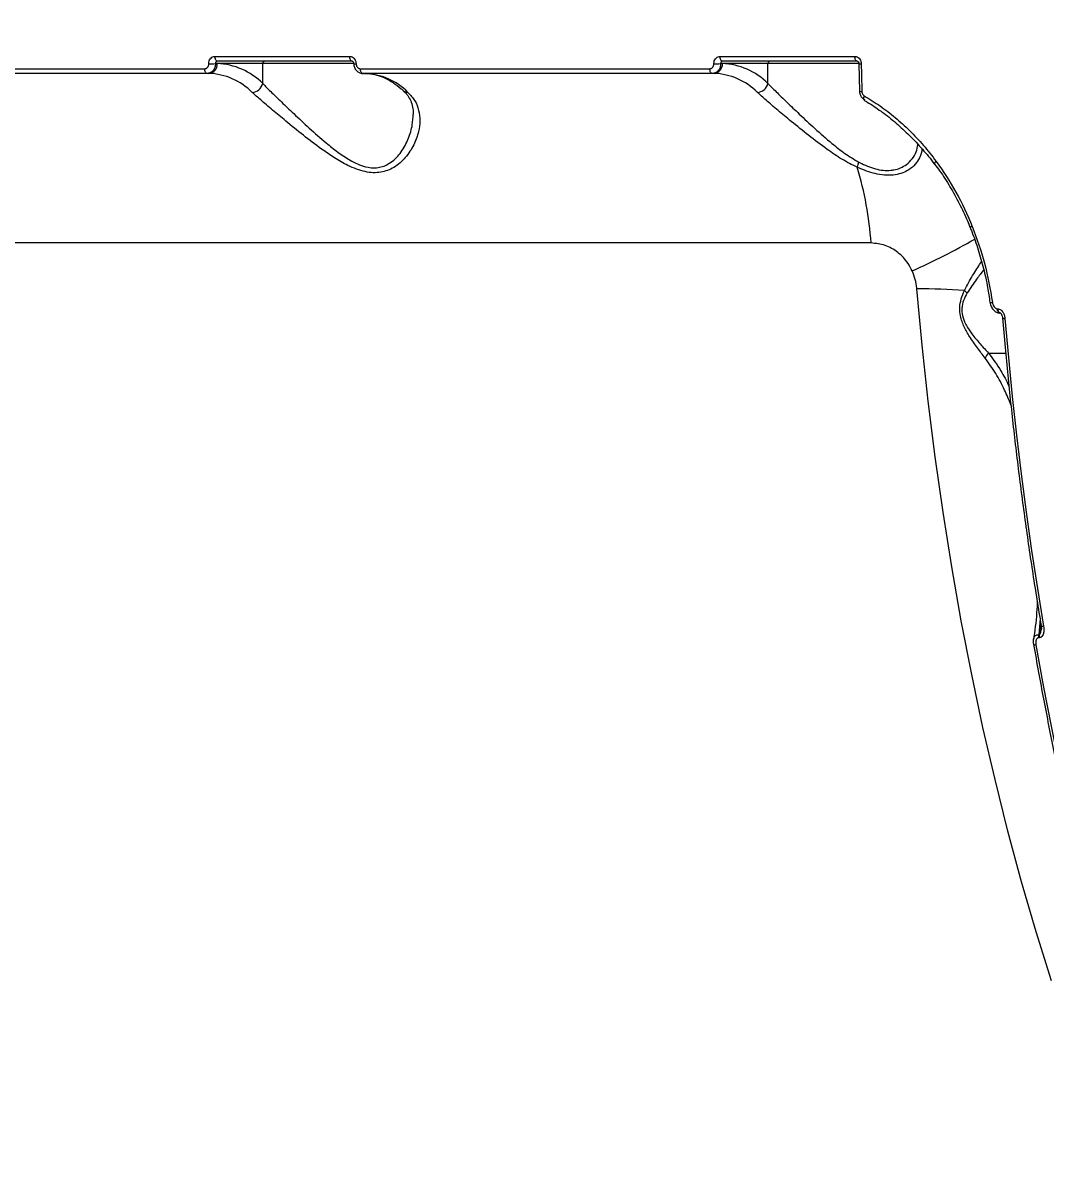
# Model space of a CAD drawing. Header units: millimetres. Extents: x -6028 to 5958, y -6064 to 4137.
# Drawn here: x -1444.3 to -1236, y 1120.4 to 1356 of the extents above; entities that cross this region are included whole.
import ezdxf

# ---------------------------------------------------------------- set-up
doc = ezdxf.new("R2010")
doc.units = ezdxf.units.MM
for name, color, linetype in [('DIKOM_ОБЪЕКТ', 7, 'Continuous'), ('DIKOM_РАЗМЕР_ЗОНА', 7, 'Continuous'), ('DIKOM_РАЗМЕР_ОБЪЕКТА', 7, 'Continuous')]:
    doc.layers.add(name, color=color, linetype=linetype)
doc.styles.add('style1', font='arial.ttf', dxfattribs={"width": 0.8})
doc.dimstyles.new('1-50', dxfattribs={"dimtxt": 300, "dimasz": 200, "dimexe": 100, "dimexo": 0, "dimgap": 100, "dimtad": 1, "dimtxsty": 'style1', "dimcen": 200, "dimclrd": 7, "dimclre": 7, "dimclrt": 7, "dimadec": 1, "dimazin": 2, "dimtfac": 1, "dimtmove": 0, "dimatfit": 2, "dimfxl": 0, "dimlwd": 25, "dimlwe": 18, "dimarcsym": 0})

# ---------------------------------------------------------------- blocks, each defined once
blk = doc.blocks.new('*D9')
at = {"layer": 'Defpoints', "color": 0, "transparency": 16777216}
for p in [(-6027.56, 1459.58), (4556.58, 1382.7), (4556.58, -5964.37)]:
    blk.add_point(p, dxfattribs=at)
at = {"layer": 'DIKOM_РАЗМЕР_ЗОНА', "color": 7, "lineweight": 18, "transparency": 16777216}
for p, q in [((-6027.56, 1459.58), (-6027.56, -6064.37)), ((4556.58, 1382.7), (4556.58, -6064.37))]:
    blk.add_line(p, q, dxfattribs=at)
at = {"layer": 'DIKOM_РАЗМЕР_ЗОНА', "color": 7, "lineweight": 25, "transparency": 16777216}
blk.add_line((-5827.56, -5964.37), (4356.58, -5964.37), dxfattribs=at)
at = {"layer": 'DIKOM_РАЗМЕР_ЗОНА', "color": 7, "transparency": 16777216}
for points in [[(-5827.56, -5931.03), (-5827.56, -5997.7), (-6027.56, -5964.37)], [(4356.58, -5931.03), (4356.58, -5997.7), (4556.58, -5964.37)]]:
    blk.add_solid(points, dxfattribs=at)
at = {"layer": 'DIKOM_РАЗМЕР_ЗОНА', "color": 7, "transparency": 16777216, "insert": (157.08, -5711.2), "char_height": 300, "attachment_point": 5, "style": 'style1'}
blk.add_mtext('10600', dxfattribs=at)
blk = doc.blocks.new('*D12')
at = {"layer": 'Defpoints', "color": 0, "transparency": 16777216}
for p in [(3056.58, 1987.9), (-4027.97, 676.5), (3056.58, -3714.77)]:
    blk.add_point(p, dxfattribs=at)
at = {"layer": 'DIKOM_РАЗМЕР_ОБЪЕКТА', "color": 7, "lineweight": 18, "transparency": 16777216}
for p, q in [((3056.58, 1987.9), (3056.58, -3814.77)), ((-4027.97, 676.5), (-4027.97, -3814.77))]:
    blk.add_line(p, q, dxfattribs=at)
at = {"layer": 'DIKOM_РАЗМЕР_ОБЪЕКТА', "color": 7, "lineweight": 25, "transparency": 16777216}
blk.add_line((-3827.97, -3714.77), (2856.58, -3714.77), dxfattribs=at)
at = {"layer": 'DIKOM_РАЗМЕР_ОБЪЕКТА', "color": 7, "transparency": 16777216}
for points in [[(-3827.97, -3681.44), (-3827.97, -3748.11), (-4027.97, -3714.77)], [(2856.58, -3681.44), (2856.58, -3748.11), (3056.58, -3714.77)]]:
    blk.add_solid(points, dxfattribs=at)
at = {"layer": 'DIKOM_РАЗМЕР_ОБЪЕКТА', "color": 7, "transparency": 16777216, "insert": (20, -3461.6), "char_height": 300, "attachment_point": 5, "style": 'style1'}
blk.add_mtext('7100', dxfattribs=at)

msp = doc.modelspace()

# ---------------------------------------------------------------- linework, layer by layer
at = {"layer": 'DIKOM_ОБЪЕКТ', "color": 7, "linetype": 'Continuous', "lineweight": 15}
for p, q in [((-1405.209, 1349.236), (-1377.78, 1349.236)), ((-1404.735, 1347.771), (-1405.095, 1347.771)), ((-1395.467, 1347.771), (-1404.735, 1347.771)), ((-1377.265, 1348.271), (-1404.695, 1348.271)), ((-1395.467, 1343.72), (-1395.467, 1347.771)), ((-1376.911, 1347.771), (-1395.467, 1347.771)), ((-1302.349, 1349.236), (-1274.92, 1349.236)), ((-1301.875, 1347.771), (-1302.235, 1347.771)), ((-1292.607, 1347.771), (-1301.875, 1347.771)), ((-1274.405, 1348.271), (-1301.835, 1348.271)), ((-1292.607, 1343.72), (-1292.607, 1347.771)), ((-1274.06, 1347.771), (-1292.607, 1347.771)), ((-1274.091, 1347.751), (-1273.961, 1342.131)), ((-1478.449, 1346.73), (-1407.304, 1346.73)), ((-1406.789, 1345.771), (-1477.934, 1345.771)), ((-1406.449, 1345.771), (-1406.789, 1345.771)), ((-1375.588, 1346.73), (-1304.444, 1346.73)), ((-1303.929, 1345.771), (-1375.074, 1345.771)), ((-1303.589, 1345.771), (-1303.929, 1345.771)), ((-1271.611, 1311.268), (-1571.62, 1311.268)), ((-1247.389, 1299.185), (-1247.39, 1299.18)), ((-1245.878, 1297.867), (-1245.798, 1297.867)), ((-1245.37, 1297.024), (-1245.31, 1297.024)), ((-1247.696, 1288.854), (-1244.196, 1288.854)), ((-1237.204, 1234.749), (-1237.472, 1231.565)), ((-1237.368, 1231.565), (-1237.006, 1233.567)), ((-1237.37, 1230.918), (-1237.474, 1230.918)), ((-1237.472, 1231.565), (-1237.368, 1231.565))]:
    msp.add_line(p, q, dxfattribs=at)
at = {"layer": 'DIKOM_ОБЪЕКТ', "color": 7, "linetype": 'Continuous', "lineweight": 15, "flags": 128}
for points in [[(-1404.695, 1348.271), (-1404.793, 1348.289), (-1404.888, 1348.343), (-1404.975, 1348.432), (-1405.052, 1348.551), (-1405.117, 1348.697), (-1405.165, 1348.864), (-1405.196, 1349.046), (-1405.209, 1349.236)], [(-1377.265, 1348.271), (-1377.364, 1348.289), (-1377.458, 1348.343), (-1377.546, 1348.432), (-1377.623, 1348.551), (-1377.687, 1348.697), (-1377.736, 1348.864), (-1377.767, 1349.046), (-1377.78, 1349.236)], [(-1301.835, 1348.271), (-1301.933, 1348.289), (-1302.027, 1348.343), (-1302.115, 1348.432), (-1302.192, 1348.551), (-1302.256, 1348.697), (-1302.305, 1348.864), (-1302.336, 1349.046), (-1302.349, 1349.236)], [(-1274.405, 1348.271), (-1274.503, 1348.289), (-1274.598, 1348.343), (-1274.686, 1348.432), (-1274.763, 1348.551), (-1274.827, 1348.697), (-1274.876, 1348.864), (-1274.907, 1349.046), (-1274.92, 1349.236)], [(-1273.606, 1347.732), (-1273.592, 1347.029), (-1273.577, 1346.325), (-1273.562, 1345.622), (-1273.546, 1344.919), (-1273.529, 1344.215), (-1273.512, 1343.512), (-1273.494, 1342.809), (-1273.476, 1342.106)], [(-1406.789, 1345.771), (-1406.887, 1345.789), (-1406.981, 1345.843), (-1407.069, 1345.931), (-1407.146, 1346.049), (-1407.21, 1346.194), (-1407.259, 1346.36), (-1407.29, 1346.541), (-1407.304, 1346.73)], [(-1375.074, 1345.771), (-1375.172, 1345.789), (-1375.266, 1345.843), (-1375.353, 1345.931), (-1375.431, 1346.049), (-1375.495, 1346.194), (-1375.543, 1346.36), (-1375.575, 1346.541), (-1375.588, 1346.73)], [(-1303.929, 1345.771), (-1304.027, 1345.789), (-1304.121, 1345.843), (-1304.209, 1345.931), (-1304.286, 1346.049), (-1304.35, 1346.194), (-1304.399, 1346.36), (-1304.43, 1346.541), (-1304.444, 1346.73)], [(-1272.963, 1340.397), (-1273.011, 1340.433), (-1273.062, 1340.509), (-1273.09, 1340.612), (-1273.096, 1340.739), (-1273.08, 1340.885), (-1273.041, 1341.044), (-1272.982, 1341.212)], [(-1272.855, 1340.373), (-1272.942, 1340.387), (-1272.963, 1340.397)], [(-1258.635, 1327.358), (-1258.654, 1327.399), (-1258.648, 1327.465), (-1258.613, 1327.549), (-1258.55, 1327.647), (-1258.461, 1327.757), (-1258.35, 1327.873)], [(-1234.9, 1161.131), (-1238.006, 1171.101), (-1240.953, 1181.251), (-1243.74, 1191.57), (-1246.363, 1202.049), (-1248.82, 1212.679), (-1251.109, 1223.45), (-1253.229, 1234.351), (-1255.175, 1245.372), (-1256.948, 1256.504), (-1258.545, 1267.735), (-1259.965, 1279.056), (-1261.206, 1290.455), (-1262.268, 1301.923)], [(-1245.369, 1297.024), (-1245.51, 1297.062), (-1245.643, 1297.177), (-1245.755, 1297.36), (-1245.835, 1297.596), (-1245.878, 1297.867)], [(-1245.298, 1297.024), (-1245.429, 1297.062), (-1245.563, 1297.177), (-1245.674, 1297.36), (-1245.755, 1297.596), (-1245.798, 1297.867)], [(-1244.351, 1295.925), (-1243.64, 1287.973), (-1242.85, 1280.05), (-1241.983, 1272.157), (-1241.037, 1264.298), (-1240.014, 1256.476), (-1238.913, 1248.694), (-1237.736, 1240.954), (-1236.483, 1233.259)], [(-1236.979, 1233.404), (-1236.978, 1233.397), (-1236.945, 1233.35), (-1236.876, 1233.311), (-1236.773, 1233.283), (-1236.64, 1233.265), (-1236.483, 1233.259)], [(-1238.524, 1229.608), (-1238.518, 1229.589), (-1238.48, 1229.545), (-1238.408, 1229.508), (-1238.306, 1229.481), (-1238.178, 1229.465), (-1238.027, 1229.459)], [(-1238.027, 1229.459), (-1236.537, 1221.176), (-1234.959, 1212.956), (-1233.292, 1204.801), (-1231.538, 1196.715), (-1229.698, 1188.703), (-1227.772, 1180.767), (-1225.76, 1172.91), (-1223.665, 1165.137)]]:
    msp.add_lwpolyline(points, dxfattribs=at)
at = {"layer": 'DIKOM_ОБЪЕКТ', "color": 7, "linetype": 'Continuous', "lineweight": 15}
for centre, radius, start, end in [((-1406.418, 1370.652), 22.92, 269.87895, 273.31005), ((-1406.604, 1347.638), 1.874, 274.73725, 4.05803), ((-1405.233, 1334.002), 13.778, 44.85939, 87.92804), ((-1394.999, 1347.804), 0.468, 94.73843, 184.06094), ((-1376.615, 1350.217), 2.489, 262.23797, 273.43216), ((-1303.558, 1370.654), 22.921, 269.87892, 273.30995), ((-1303.744, 1347.638), 1.874, 274.73738, 4.05987), ((-1302.373, 1334.002), 13.778, 44.85912, 87.92831), ((-1292.139, 1347.804), 0.468, 94.73791, 184.0536), ((-1273.756, 1350.174), 2.446, 262.11892, 273.50849), ((-1406.924, 1332.658), 13.122, 44.85878, 87.9285), ((-1375.209, 1332.657), 13.122, 44.85941, 87.92787), ((-1304.064, 1332.657), 13.122, 44.85941, 87.92787), ((-1397.774, 1344.283), 2.375, 273.65932, 346.28634), ((-1294.914, 1344.283), 2.375, 273.66003, 346.28718), ((-1365.943, 1343.227), 1.314, 228.27235, 271.54789), ((-1273.625, 1343.927), 1.827, 259.40969, 274.69099), ((-1268.351, 1325.216), 6.275, 156.46141, 166.53851), ((-1338.991, 1306.806), 67.527, 3.7892, 17.11386), ((-1250.764, 1313.798), 0.878, 105.76923, 138.10975), ((-1336.841, 1466.222), 176.723, 294.62021, 299.25289), ((-1261.71, 1173.458), 128.467, 85.9276, 90.24875), ((-1250.455, 1303.367), 2.77, 219.64951, 235.43714), ((-1247.117, 1300.057), 0.918, 252.74485, 283.19948), ((-1244.496, 1296.583), 0.674, 239.45379, 282.48539), ((-1245.888, 1286.934), 2.637, 133.27228, 159.99534), ((-1235.604, 1231.234), 1.897, 169.96026, 189.5964), ((-1235.5, 1231.234), 1.897, 169.96026, 189.5964)]:
    msp.add_arc(centre, radius, start, end, dxfattribs=at)
for points, knots in [([(-1407.304, 1346.73), (-1407.208, 1346.741), (-1407.015, 1346.763), (-1406.762, 1346.936), (-1406.574, 1347.19), (-1406.476, 1347.472), (-1406.47, 1347.658), (-1406.467, 1347.732)], [0, 0, 0, 0, 0.2142603, 0.4286153, 0.6431786, 0.8580821, 1, 1, 1, 1]), ([(-1405.095, 1347.771), (-1405.102, 1347.623), (-1405.119, 1347.251), (-1405.32, 1346.688), (-1405.702, 1346.181), (-1406.212, 1345.837), (-1406.597, 1345.793), (-1406.789, 1345.771)], [0, 0, 0, 0, 0.1417113, 0.3563912, 0.5709547, 0.7854374, 1, 1, 1, 1]), ([(-1406.467, 1347.732), (-1406.463, 1347.844), (-1406.452, 1348.123), (-1406.306, 1348.546), (-1406.023, 1348.927), (-1405.642, 1349.186), (-1405.354, 1349.219), (-1405.209, 1349.236)], [0, 0, 0, 0, 0.1418404, 0.356714, 0.5713165, 0.7856934, 1, 1, 1, 1]), ([(-1404.695, 1348.271), (-1404.742, 1348.265), (-1404.838, 1348.254), (-1404.962, 1348.168), (-1405.052, 1348.041), (-1405.095, 1347.9), (-1405.095, 1347.808), (-1405.095, 1347.771)], [0, 0, 0, 0, 0.2139987, 0.4282094, 0.6428652, 0.8578829, 1, 1, 1, 1]), ([(-1377.78, 1349.236), (-1377.685, 1349.229), (-1377.446, 1349.21), (-1377.081, 1349.03), (-1376.749, 1348.69), (-1376.519, 1348.24), (-1376.484, 1347.901), (-1376.466, 1347.732)], [0, 0, 0, 0, 0.1406265, 0.35509179, 0.56986891, 0.78487639, 1, 1, 1, 1]), ([(-1377.239, 1348.258), (-1377.222, 1348.258), (-1377.193, 1348.259), (-1377.092, 1348.172), (-1377.014, 1348.05), (-1376.962, 1347.896), (-1376.946, 1347.747), (-1376.955, 1347.661), (-1376.959, 1347.63)], [0, 0, 0, 0, 0.2755856, 0.4590204, 0.6094852, 0.7622438, 0.9133235, 1, 1, 1, 1]), ([(-1376.937, 1347.751), (-1376.939, 1347.693), (-1376.954, 1347.379), (-1376.76, 1346.81), (-1376.308, 1346.2), (-1375.695, 1345.853), (-1375.203, 1345.727), (-1374.95, 1345.788), (-1374.906, 1345.798)], [0, 0, 0, 0, 0.0539293, 0.2916862, 0.5387679, 0.7514644, 0.9573037, 1, 1, 1, 1]), ([(-1376.466, 1347.732), (-1376.454, 1347.62), (-1376.431, 1347.394), (-1376.277, 1347.094), (-1376.054, 1346.867), (-1375.811, 1346.747), (-1375.652, 1346.735), (-1375.588, 1346.73)], [0, 0, 0, 0, 0.2151242, 0.4301753, 0.6449542, 0.8594733, 1, 1, 1, 1]), ([(-1304.444, 1346.73), (-1304.348, 1346.741), (-1304.155, 1346.763), (-1303.902, 1346.936), (-1303.714, 1347.19), (-1303.616, 1347.472), (-1303.61, 1347.658), (-1303.607, 1347.732)], [0, 0, 0, 0, 0.21416832, 0.42856967, 0.64315118, 0.85807293, 1, 1, 1, 1]), ([(-1302.235, 1347.771), (-1302.242, 1347.623), (-1302.259, 1347.251), (-1302.459, 1346.688), (-1302.842, 1346.181), (-1303.352, 1345.837), (-1303.737, 1345.793), (-1303.929, 1345.771)], [0, 0, 0, 0, 0.1417115, 0.3563919, 0.5709558, 0.785453, 1, 1, 1, 1]), ([(-1303.607, 1347.732), (-1303.603, 1347.844), (-1303.592, 1348.123), (-1303.446, 1348.546), (-1303.162, 1348.927), (-1302.782, 1349.186), (-1302.493, 1349.219), (-1302.349, 1349.236)], [0, 0, 0, 0, 0.1418393, 0.356719, 0.5713199, 0.7856951, 1, 1, 1, 1]), ([(-1301.835, 1348.271), (-1301.882, 1348.265), (-1301.978, 1348.254), (-1302.102, 1348.168), (-1302.192, 1348.041), (-1302.235, 1347.9), (-1302.235, 1347.808), (-1302.235, 1347.771)], [0, 0, 0, 0, 0.2139533, 0.4281821, 0.6427314, 0.8578736, 1, 1, 1, 1]), ([(-1274.92, 1349.236), (-1274.825, 1349.229), (-1274.586, 1349.21), (-1274.222, 1349.03), (-1273.889, 1348.69), (-1273.659, 1348.24), (-1273.623, 1347.901), (-1273.606, 1347.732)], [0, 0, 0, 0, 0.1406262, 0.3551178, 0.5698741, 0.784881, 1, 1, 1, 1]), ([(-1274.379, 1348.258), (-1274.362, 1348.258), (-1274.333, 1348.259), (-1274.232, 1348.172), (-1274.154, 1348.05), (-1274.102, 1347.896), (-1274.086, 1347.747), (-1274.095, 1347.661), (-1274.099, 1347.63)], [0, 0, 0, 0, 0.2755886, 0.4590038, 0.6094702, 0.7622463, 0.9133226, 1, 1, 1, 1]), ([(-1374.734, 1345.771), (-1374.464, 1345.763), (-1373.629, 1345.741), (-1372.231, 1345.478), (-1370.546, 1344.859), (-1368.89, 1343.929), (-1367.652, 1342.999), (-1366.973, 1342.386), (-1366.821, 1342.249)], [0, 0, 0, 0, 0.1027264, 0.318191, 0.5309246, 0.7384696, 0.9415102, 1, 1, 1, 1]), ([(-1395.467, 1343.72), (-1394.949, 1343.196), (-1393.828, 1342.06), (-1391.679, 1339.979), (-1389.05, 1337.466), (-1386.004, 1334.621), (-1382.991, 1331.947), (-1380.208, 1329.732), (-1378.064, 1328.281), (-1376.154, 1327.296), (-1374.323, 1326.642), (-1372.801, 1326.498), (-1371.462, 1326.689), (-1370.446, 1327.015), (-1368.827, 1327.961), (-1367.138, 1329.797), (-1365.735, 1332.476), (-1364.951, 1335.102), (-1364.873, 1336.742), (-1364.84, 1337.44)], [0, 0, 0, 0, 0.0614322, 0.1331433, 0.206804, 0.2939318, 0.3833535, 0.4406196, 0.4990524, 0.5330409, 0.5679413, 0.6178969, 0.6312049, 0.6623753, 0.6945835, 0.7715338, 0.8535166, 0.9377479, 1, 1, 1, 1]), ([(-1292.607, 1343.72), (-1292.073, 1343.18), (-1290.932, 1342.024), (-1288.751, 1339.913), (-1286.109, 1337.391), (-1283.058, 1334.538), (-1279.954, 1331.807), (-1276.981, 1329.414), (-1275.072, 1328.292), (-1274.104, 1327.722)], [0, 0, 0, 0, 0.122712, 0.2624611, 0.4060157, 0.5749246, 0.7482621, 0.8723676, 1, 1, 1, 1]), ([(-1365.907, 1341.913), (-1365.406, 1341.368), (-1364.387, 1340.259), (-1363.644, 1338.286), (-1363.409, 1336.156), (-1363.71, 1333.789), (-1364.628, 1331.211), (-1366.272, 1328.641), (-1368.529, 1326.597), (-1370.916, 1325.651), (-1372.974, 1325.521), (-1374.639, 1325.737), (-1376.378, 1326.258), (-1378.469, 1327.174), (-1380.87, 1328.559), (-1383.916, 1330.641), (-1387.273, 1333.207), (-1390.605, 1335.908), (-1393.516, 1338.334), (-1395.855, 1340.322), (-1397.068, 1341.414), (-1397.622, 1341.913)], [0, 0, 0, 0, 0.0545824, 0.1110335, 0.1659468, 0.2220148, 0.2890729, 0.3579618, 0.4226743, 0.477405, 0.5047502, 0.5331006, 0.562355, 0.5923833, 0.6398893, 0.6885851, 0.7592841, 0.8320591, 0.89016, 0.9498674, 1, 1, 1, 1]), ([(-1366.848, 1342.24), (-1366.733, 1342.143), (-1366.287, 1341.767), (-1365.736, 1340.995), (-1365.178, 1339.888), (-1364.861, 1338.701), (-1364.853, 1337.826), (-1364.85, 1337.443)], [0, 0, 0, 0, 0.0752397, 0.2906137, 0.5342435, 0.7957389, 1, 1, 1, 1]), ([(-1274.454, 1326.677), (-1275.5, 1327.199), (-1277.596, 1328.246), (-1280.878, 1330.523), (-1284.341, 1333.137), (-1287.685, 1335.862), (-1290.594, 1338.279), (-1292.966, 1340.297), (-1294.191, 1341.399), (-1294.762, 1341.913)], [0, 0, 0, 0, 0.12815248, 0.25673992, 0.42681659, 0.59687982, 0.73731066, 0.87757264, 1, 1, 1, 1]), ([(-1273.945, 1342.131), (-1273.946, 1342.044), (-1273.948, 1341.7), (-1273.729, 1341.144), (-1273.343, 1340.617), (-1273.005, 1340.447), (-1272.877, 1340.383)], [0, 0, 0, 0, 0.1191512, 0.4714937, 0.799827, 1, 1, 1, 1]), ([(-1273.476, 1342.106), (-1273.463, 1341.993), (-1273.438, 1341.767), (-1273.282, 1341.468), (-1273.113, 1341.293), (-1273.004, 1341.226), (-1272.982, 1341.212)], [0, 0, 0, 0, 0.3067219, 0.6132878, 0.919476, 1, 1, 1, 1]), ([(-1272.982, 1341.212), (-1271.898, 1340.543), (-1269.732, 1339.206), (-1266.658, 1336.819), (-1263.712, 1334.143), (-1260.911, 1331.18), (-1259.203, 1328.975), (-1258.35, 1327.873)], [0, 0, 0, 0, 0.19768276, 0.39538811, 0.59309022, 0.79654613, 1, 1, 1, 1]), ([(-1273.016, 1340.295), (-1272.81, 1340.182), (-1271.626, 1339.532), (-1270.506, 1338.727), (-1269.581, 1338.062)], [0, 0, 0, 0, 0.1745103, 1, 1, 1, 1]), ([(-1269.581, 1338.062), (-1269.521, 1338.022), (-1268.453, 1337.31), (-1266.492, 1335.675), (-1263.719, 1333.16), (-1261.138, 1330.355), (-1259.465, 1328.389), (-1258.71, 1327.313), (-1258.701, 1327.299)], [0, 0, 0, 0, 0.0146926, 0.2594977, 0.5052823, 0.7513857, 0.9969852, 1, 1, 1, 1]), ([(-1274.104, 1327.722), (-1273.909, 1327.624), (-1272.66, 1326.996), (-1270.82, 1326.296), (-1268.712, 1325.979), (-1267.613, 1326.029), (-1266.552, 1326.209), (-1265.539, 1326.529), (-1264.242, 1327.292), (-1263.146, 1328.396), (-1262.316, 1329.783), (-1262.148, 1330.802), (-1262.065, 1331.309)], [0, 0, 0, 0, 0.0313165, 0.200552, 0.2886435, 0.3801539, 0.3970713, 0.4935544, 0.592949, 0.7266641, 0.8641034, 1, 1, 1, 1]), ([(-1261.28, 1330.47), (-1261.279, 1330.456), (-1261.209, 1329.805), (-1261.633, 1328.708), (-1262.522, 1327.258), (-1263.721, 1326.222), (-1265.136, 1325.501), (-1266.644, 1325.092), (-1268.404, 1324.984), (-1270.79, 1325.284), (-1272.872, 1325.979), (-1274.242, 1326.583), (-1274.454, 1326.677)], [0, 0, 0, 0, 0.0035406, 0.1675423, 0.2942494, 0.4242348, 0.5176102, 0.6133148, 0.7076992, 0.8056951, 0.9699608, 1, 1, 1, 1]), ([(-1258.667, 1327.333), (-1258.322, 1326.88), (-1257.206, 1325.415), (-1255.519, 1322.736), (-1253.631, 1319.323), (-1252.276, 1316.52), (-1251.622, 1314.832), (-1251.444, 1314.374)], [0, 0, 0, 0, 0.1172767, 0.3790678, 0.6408608, 0.9023848, 1, 1, 1, 1]), ([(-1258.35, 1327.873), (-1256.946, 1325.837), (-1254.104, 1321.717), (-1252.045, 1317.019), (-1251.003, 1314.642)], [0, 0, 0, 0, 0.49417624, 1, 1, 1, 1]), ([(-1251.438, 1314.375), (-1251.327, 1314.116), (-1250.702, 1312.659), (-1249.777, 1309.892), (-1248.689, 1306.09), (-1247.891, 1302.505), (-1247.56, 1300.189), (-1247.416, 1299.181)], [0, 0, 0, 0, 0.0540285, 0.3030843, 0.5536388, 0.805601, 1, 1, 1, 1]), ([(-1251.003, 1314.642), (-1250.093, 1312.157), (-1248.252, 1307.124), (-1247.36, 1301.838), (-1246.908, 1299.163)], [0, 0, 0, 0, 0.493842, 1, 1, 1, 1]), ([(-1263.218, 1305.565), (-1263.488, 1306.084), (-1264.244, 1307.539), (-1266.107, 1309.463), (-1268.746, 1310.979), (-1270.65, 1311.171), (-1271.611, 1311.268)], [0, 0, 0, 0, 0.1529608, 0.42837, 0.7114325, 1, 1, 1, 1]), ([(-1262.268, 1301.923), (-1262.273, 1301.981), (-1262.331, 1302.621), (-1262.545, 1303.875), (-1262.991, 1304.994), (-1263.218, 1305.565)], [0, 0, 0, 0, 0.0468162, 0.514281, 1, 1, 1, 1]), ([(-1252.587, 1301.6), (-1252.035, 1302.639), (-1250.929, 1304.719), (-1249.702, 1306.596), (-1249.197, 1307.388), (-1249.128, 1307.496)], [0, 0, 0, 0, 0.4629122, 0.9266373, 1, 1, 1, 1]), ([(-1248.668, 1305.806), (-1249.148, 1305.197), (-1250.22, 1303.838), (-1251.384, 1302.065), (-1252.026, 1301.086)], [0, 0, 0, 0, 0.4484749, 1, 1, 1, 1]), ([(-1248.366, 1287.836), (-1248.894, 1288.522), (-1249.956, 1289.901), (-1251.442, 1292), (-1252.692, 1294.145), (-1253.451, 1296.174), (-1253.614, 1298.195), (-1253.288, 1299.987), (-1252.827, 1301.048), (-1252.587, 1301.6)], [0, 0, 0, 0, 0.1836348, 0.3692282, 0.5090675, 0.6522025, 0.7508523, 0.8702033, 1, 1, 1, 1]), ([(-1252.026, 1301.086), (-1252.292, 1300.602), (-1252.794, 1299.687), (-1253.187, 1298.088), (-1253.051, 1296.365), (-1252.588, 1295.219), (-1251.923, 1293.972), (-1250.94, 1292.542), (-1249.385, 1290.677), (-1248.259, 1289.462), (-1247.696, 1288.854)], [0, 0, 0, 0, 0.1298013, 0.2451301, 0.3384666, 0.4557894, 0.4772339, 0.6177239, 0.8086883, 1, 1, 1, 1]), ([(-1247.377, 1299.182), (-1247.367, 1299.095), (-1247.323, 1298.692), (-1247.053, 1298.07), (-1246.553, 1297.449), (-1245.983, 1297.121), (-1245.56, 1296.988), (-1245.368, 1297.024), (-1245.368, 1297.024)], [0, 0, 0, 0, 0.0817271, 0.3760036, 0.6105229, 0.8127563, 0.9991832, 1, 1, 1, 1]), ([(-1246.908, 1299.163), (-1246.873, 1298.997), (-1246.805, 1298.67), (-1246.575, 1298.267), (-1246.309, 1298.005), (-1246.072, 1297.883), (-1245.932, 1297.871), (-1245.878, 1297.867)], [0, 0, 0, 0, 0.2734569, 0.5393064, 0.7386493, 0.8988998, 1, 1, 1, 1]), ([(-1245.798, 1297.867), (-1245.703, 1297.857), (-1245.484, 1297.836), (-1245.133, 1297.635), (-1244.771, 1297.246), (-1244.465, 1296.652), (-1244.39, 1296.176), (-1244.351, 1295.925)], [0, 0, 0, 0, 0.1205788, 0.278399, 0.4705962, 0.7208341, 1, 1, 1, 1]), ([(-1245.312, 1297.025), (-1245.313, 1297.025), (-1245.314, 1297.026), (-1245.274, 1297.005), (-1245.212, 1296.951), (-1245.12, 1296.845), (-1245.006, 1296.658), (-1244.877, 1296.326), (-1244.832, 1296.024), (-1244.832, 1295.839), (-1244.832, 1295.82)], [0, 0, 0, 0, 0.037585, 0.1025226, 0.1787985, 0.2649, 0.4087617, 0.6209944, 0.960066, 1, 1, 1, 1]), ([(-1244.839, 1296.002), (-1244.666, 1294.01), (-1244.166, 1288.231), (-1243.215, 1278.708), (-1241.934, 1267.461), (-1240.493, 1256.286), (-1238.922, 1245.388), (-1237.713, 1237.781), (-1237.056, 1233.863), (-1236.979, 1233.404)], [0, 0, 0, 0, 0.0939963, 0.272578, 0.4511649, 0.6297537, 0.8083448, 0.9775404, 1, 1, 1, 1]), ([(-1247.696, 1288.854), (-1246.823, 1287.69), (-1245.259, 1285.604), (-1244.061, 1283.218), (-1243.531, 1282.164)], [0, 0, 0, 0, 0.5579889, 1, 1, 1, 1]), ([(-1243.145, 1278.327), (-1243.551, 1279.338), (-1244.442, 1281.555), (-1246.172, 1284.757), (-1247.633, 1286.807), (-1248.366, 1287.836)], [0, 0, 0, 0, 0.2943303, 0.6458015, 1, 1, 1, 1]), ([(-1237.76, 1238.239), (-1237.773, 1237.949), (-1237.873, 1235.821), (-1238.127, 1233.279), (-1238.47, 1231.027), (-1238.53, 1230.632)], [0, 0, 0, 0, 0.1151564, 0.8449263, 1, 1, 1, 1]), ([(-1236.483, 1233.259), (-1236.449, 1232.954), (-1236.385, 1232.367), (-1236.525, 1231.642), (-1236.782, 1231.193), (-1237.061, 1230.961), (-1237.267, 1230.932), (-1237.37, 1230.918)], [0, 0, 0, 0, 0.3047632, 0.5876585, 0.7664912, 0.8828973, 1, 1, 1, 1]), ([(-1237.368, 1231.565), (-1237.353, 1231.567), (-1237.32, 1231.572), (-1237.262, 1231.618), (-1237.159, 1231.763), (-1237.038, 1232.086), (-1237.011, 1232.386), (-1236.995, 1232.563)], [0, 0, 0, 0, 0.0454754, 0.1015517, 0.2033596, 0.5305251, 1, 1, 1, 1]), ([(-1236.999, 1233.403), (-1236.981, 1233.328), (-1236.905, 1233.027), (-1236.919, 1232.685), (-1236.969, 1232.492), (-1236.974, 1232.47)], [0, 0, 0, 0, 0.2252272, 0.912432, 1, 1, 1, 1]), ([(-1238.542, 1230.615), (-1238.552, 1230.57), (-1238.615, 1230.272), (-1238.605, 1229.922), (-1238.522, 1229.637), (-1238.514, 1229.608)], [0, 0, 0, 0, 0.1377366, 0.9119661, 1, 1, 1, 1]), ([(-1238.521, 1230.63), (-1238.501, 1230.771), (-1238.462, 1231.057), (-1238.195, 1231.34), (-1237.862, 1231.523), (-1237.604, 1231.551), (-1237.472, 1231.565)], [0, 0, 0, 0, 0.2776615, 0.5635738, 0.7759024, 1, 1, 1, 1]), ([(-1237.474, 1230.918), (-1237.541, 1230.909), (-1237.674, 1230.891), (-1237.851, 1230.745), (-1238.009, 1230.464), (-1238.091, 1230.013), (-1238.049, 1229.649), (-1238.027, 1229.459)], [0, 0, 0, 0, 0.1206366, 0.2406727, 0.4168953, 0.6949829, 1, 1, 1, 1]), ([(-1238.524, 1229.607), (-1238.187, 1227.696), (-1237.209, 1222.151), (-1235.473, 1213.053), (-1233.268, 1202.358), (-1230.91, 1191.785), (-1228.402, 1181.342), (-1226.142, 1172.54), (-1224.695, 1167.246), (-1224.175, 1165.344)], [0, 0, 0, 0, 0.0864649, 0.2507431, 0.4150279, 0.5793146, 0.7436047, 0.9078983, 1, 1, 1, 1])]:
    msp.add_open_spline(points, degree=3, knots=knots, dxfattribs=at)

# ---------------------------------------------------------------- dimensions: what is measured, and where the dimension line sits
at = {"layer": 'DIKOM_РАЗМЕР_ЗОНА'}
dim = msp.add_linear_dim(base=(4556.575, -5964.368), p1=(-6027.562, 1459.576), p2=(4556.575, 1382.704), text='10600', dimstyle='1-50', dxfattribs=at)
dim.commit()
dim.dimension.update_dxf_attribs({"geometry": '*D9', "text_midpoint": (157.08, -5964.368), "dimtype": 160})
at = {"layer": 'DIKOM_РАЗМЕР_ОБЪЕКТА'}
dim = msp.add_linear_dim(base=(3056.575, -3714.774), p1=(-4027.972, 676.501), p2=(3056.575, 1987.897), text='7100', dimstyle='1-50', dxfattribs=at)
dim.commit()
dim.dimension.update_dxf_attribs({"geometry": '*D12', "text_midpoint": (20, -3714.774), "dimtype": 160})

doc.saveas('drawing.dxf')
